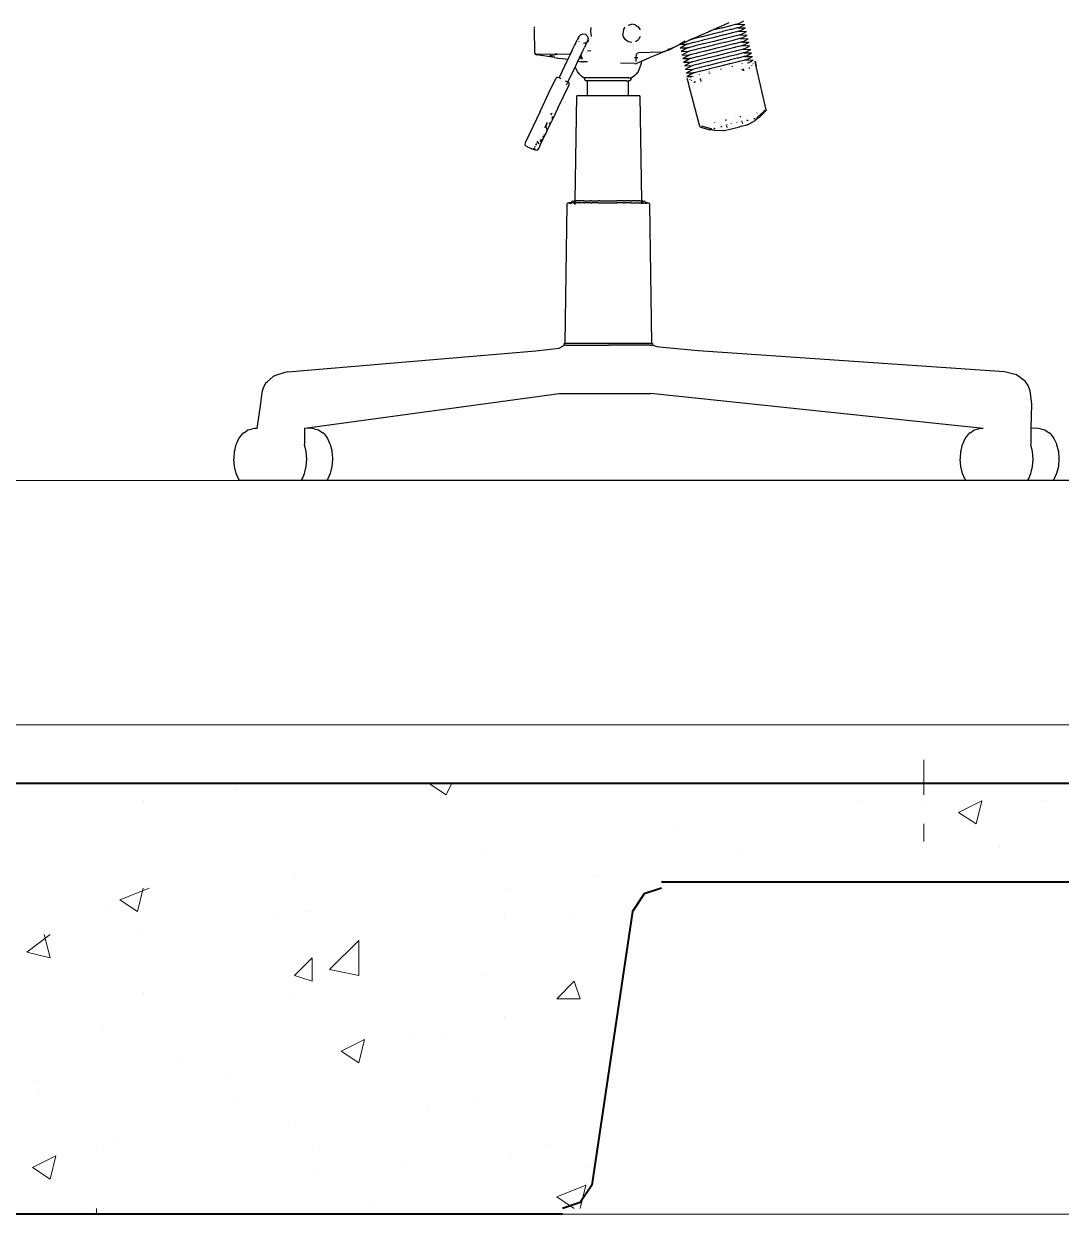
# Model space of a CAD drawing. Header units: millimetres. Extents: x 182 to 575, y -105 to 95.
# Drawn here: x 367.396 to 368.245, y -2.828 to -1.855 of the extents above; entities that cross this region are included whole.
import ezdxf

# ---------------------------------------------------------------- set-up
doc = ezdxf.new("R2010")
doc.units = ezdxf.units.MM
doc.header["$MEASUREMENT"] = 0
doc.layers.add('PDF_Geometry', color=7, linetype='Continuous')
doc.layers.add('SectionCutEdges', color=7, linetype='Continuous')

# ---------------------------------------------------------------- blocks, each defined once
blk = doc.blocks.new('A$C69b3238c')
for p, q in [((1.0351, 0.37009), (1.02896, 0.36991)), ((1.03336, 0.36743), (1.02896, 0.36991)), ((1.03579, 0.37301), (1.02965, 0.37284)), ((1.03405, 0.37035), (1.02965, 0.37284)), ((1.03474, 0.37328), (1.03034, 0.37576)), ((1.03405, 0.37035), (1.0351, 0.37009)), ((1.03474, 0.37328), (1.03579, 0.37301)), ((1.0351, 0.37009), (1.03575, 0.36993)), ((1.03575, 0.36993), (1.03673, 0.36968)), ((1.03579, 0.37301), (1.03644, 0.37285)), ((1.03644, 0.37285), (1.03742, 0.37261)), ((1.03742, 0.37261), (1.04128, 0.37164)), ((1.04128, 0.37164), (1.04204, 0.37146)), ((1.04204, 0.37146), (1.04853, 0.36984)), ((1.04659, 0.37241), (1.0423, 0.37432)), ((1.04777, 0.37189), (1.04659, 0.37241)), ((1.05026, 0.37079), (1.04777, 0.37189)), ((1.0571, 0.36777), (1.05026, 0.37079)), ((1.11684, 0.37084), (1.1152, 0.36846)), ((1.11927, 0.3724), (1.11684, 0.37084)), ((1.11927, 0.3724), (1.12211, 0.37291)), ((1.12492, 0.3723), (1.12211, 0.37291)), ((1.12885, 0.36823), (1.12754, 0.37056)), ((1.15566, 0.37028), (1.1559, 0.36718)), ((1.20119, 0.37045), (1.20164, 0.37044)), ((1.20164, 0.37006), (1.20164, 0.37044)), ((1.03304, 0.36131), (1.02689, 0.36113)), ((1.03129, 0.35865), (1.02689, 0.36113)), ((1.03373, 0.36424), (1.02758, 0.36406)), ((1.03198, 0.36157), (1.02758, 0.36406)), ((1.03442, 0.36716), (1.02827, 0.36698)), ((1.03267, 0.3645), (1.02827, 0.36698)), ((1.03198, 0.36157), (1.03304, 0.36131)), ((1.03267, 0.3645), (1.03373, 0.36424)), ((1.03304, 0.36131), (1.03368, 0.36115)), ((1.03336, 0.36743), (1.03442, 0.36716)), ((1.03368, 0.36115), (1.03466, 0.36091)), ((1.03373, 0.36424), (1.03437, 0.36408)), ((1.03437, 0.36408), (1.03535, 0.36383)), ((1.03442, 0.36716), (1.03506, 0.367)), ((1.03466, 0.36091), (1.03853, 0.35994)), ((1.03506, 0.367), (1.03604, 0.36676)), ((1.03535, 0.36383), (1.03922, 0.36287)), ((1.03604, 0.36676), (1.0399, 0.36579)), ((1.03673, 0.36968), (1.04059, 0.36872)), ((1.03922, 0.36287), (1.03997, 0.36268)), ((1.0399, 0.36579), (1.04066, 0.3656)), ((1.03997, 0.36268), (1.04647, 0.36106)), ((1.04059, 0.36872), (1.04135, 0.36853)), ((1.04066, 0.3656), (1.04715, 0.36398)), ((1.04135, 0.36853), (1.04784, 0.36691)), ((1.04647, 0.36106), (1.04689, 0.36095)), ((1.04689, 0.36095), (1.05502, 0.35892)), ((1.04715, 0.36398), (1.04758, 0.36388)), ((1.04758, 0.36388), (1.05571, 0.36185)), ((1.04784, 0.36691), (1.04827, 0.3668)), ((1.04827, 0.3668), (1.0564, 0.36478)), ((1.04853, 0.36984), (1.04896, 0.36973)), ((1.04896, 0.36973), (1.05708, 0.3677)), ((1.05571, 0.36185), (1.05574, 0.36184)), ((1.05574, 0.36184), (1.06391, 0.35981)), ((1.0564, 0.36478), (1.05643, 0.36477)), ((1.05643, 0.36477), (1.0646, 0.36273)), ((1.05708, 0.3677), (1.05712, 0.36769)), ((1.05749, 0.3676), (1.0571, 0.36777)), ((1.05712, 0.36769), (1.05749, 0.3676)), ((1.06643, 0.36366), (1.05749, 0.3676)), ((1.05858, 0.36733), (1.0594, 0.36712)), ((1.0646, 0.36273), (1.06495, 0.36264)), ((1.06495, 0.36264), (1.07151, 0.361)), ((1.06693, 0.36344), (1.06643, 0.36366)), ((1.07115, 0.36157), (1.06693, 0.36344)), ((1.07115, 0.36157), (1.07267, 0.3609)), ((1.07151, 0.361), (1.0722, 0.36083)), ((1.0722, 0.36083), (1.07358, 0.36049)), ((1.07267, 0.3609), (1.07272, 0.3609)), ((1.07272, 0.3609), (1.07358, 0.36049)), ((1.07358, 0.36049), (1.07383, 0.36043)), ((1.07358, 0.36049), (1.07948, 0.35785)), ((1.07426, 0.36032), (1.07553, 0.36)), ((1.1151, 0.3628), (1.11666, 0.36037)), ((1.11903, 0.35873), (1.11666, 0.36037)), ((1.12469, 0.35863), (1.12711, 0.36019)), ((1.12711, 0.36019), (1.12876, 0.36256)), ((1.12876, 0.36256), (1.12947, 0.36515)), ((1.12885, 0.36823), (1.12947, 0.36515)), ((1.1559, 0.36718), (1.15537, 0.36279)), ((1.15842, 0.36337), (1.15773, 0.36141)), ((1.15773, 0.36141), (1.15812, 0.35938)), ((1.15999, 0.36472), (1.15842, 0.36337)), ((1.16203, 0.3651), (1.15999, 0.36472)), ((1.16398, 0.36441), (1.16203, 0.3651)), ((1.16533, 0.36284), (1.16398, 0.36441)), ((1.1654, 0.3627), (1.16533, 0.36284)), ((1.16539, 0.36252), (1.1654, 0.3627)), ((1.16559, 0.36229), (1.1654, 0.3627)), ((1.16571, 0.3608), (1.16547, 0.36211)), ((1.16591, 0.36163), (1.16559, 0.36229)), ((1.16564, 0.36061), (1.16571, 0.3608)), ((1.16591, 0.36163), (1.16645, 0.3605)), ((1.16657, 0.36026), (1.16645, 0.3605)), ((1.16686, 0.35965), (1.16657, 0.36026)), ((1.20128, 0.34962), (1.20163, 0.36952)), ((1.03097, 0.35253), (1.02483, 0.35235)), ((1.02923, 0.34987), (1.02483, 0.35235)), ((1.03166, 0.35546), (1.02551, 0.35528)), ((1.02992, 0.3528), (1.02551, 0.35528)), ((1.03235, 0.35838), (1.0262, 0.35821)), ((1.0306, 0.35572), (1.0262, 0.35821)), ((1.02992, 0.3528), (1.03097, 0.35253)), ((1.0306, 0.35572), (1.03166, 0.35546)), ((1.03097, 0.35253), (1.03162, 0.35237)), ((1.03129, 0.35865), (1.03235, 0.35838)), ((1.03162, 0.35237), (1.0326, 0.35213)), ((1.03166, 0.35546), (1.03231, 0.3553)), ((1.03231, 0.3553), (1.03328, 0.35505)), ((1.03235, 0.35838), (1.03299, 0.35822)), ((1.0326, 0.35213), (1.03646, 0.35116)), ((1.03299, 0.35822), (1.03397, 0.35798)), ((1.03328, 0.35505), (1.03715, 0.35409)), ((1.03397, 0.35798), (1.03784, 0.35701)), ((1.03646, 0.35116), (1.03722, 0.35097)), ((1.03715, 0.35409), (1.03791, 0.3539)), ((1.03722, 0.35097), (1.04371, 0.34935)), ((1.03784, 0.35701), (1.0386, 0.35683)), ((1.03791, 0.3539), (1.0444, 0.35228)), ((1.03853, 0.35994), (1.03929, 0.35975)), ((1.0386, 0.35683), (1.04509, 0.35521)), ((1.03929, 0.35975), (1.04578, 0.35813)), ((1.0444, 0.35228), (1.04483, 0.35217)), ((1.04483, 0.35217), (1.05295, 0.35015)), ((1.04509, 0.35521), (1.04552, 0.3551)), ((1.04552, 0.3551), (1.05364, 0.35307)), ((1.04578, 0.35813), (1.0462, 0.35803)), ((1.0462, 0.35803), (1.05433, 0.356)), ((1.05364, 0.35307), (1.05368, 0.35306)), ((1.05368, 0.35306), (1.06184, 0.35103)), ((1.05433, 0.356), (1.05437, 0.35599)), ((1.05437, 0.35599), (1.06253, 0.35395)), ((1.05502, 0.35892), (1.05506, 0.35892)), ((1.05506, 0.35892), (1.06322, 0.35688)), ((1.06184, 0.35103), (1.06219, 0.35094)), ((1.06219, 0.35094), (1.06876, 0.3493)), ((1.06253, 0.35395), (1.06288, 0.35386)), ((1.06288, 0.35386), (1.06945, 0.35223)), ((1.06322, 0.35688), (1.06357, 0.35679)), ((1.06357, 0.35679), (1.07014, 0.35515)), ((1.06391, 0.35981), (1.06426, 0.35972)), ((1.06426, 0.35972), (1.07083, 0.35808)), ((1.06945, 0.35223), (1.07013, 0.35206)), ((1.07013, 0.35206), (1.07407, 0.35107)), ((1.07014, 0.35515), (1.07082, 0.35498)), ((1.07082, 0.35498), (1.07476, 0.354)), ((1.07083, 0.35808), (1.07151, 0.35791)), ((1.07151, 0.35791), (1.07545, 0.35693)), ((1.07407, 0.35107), (1.07498, 0.35085)), ((1.07476, 0.354), (1.07566, 0.35377)), ((1.07498, 0.35085), (1.0757, 0.35067)), ((1.07535, 0.35086), (1.0757, 0.35067)), ((1.07545, 0.35693), (1.07635, 0.3567)), ((1.07566, 0.35377), (1.07638, 0.35359)), ((1.07668, 0.35042), (1.0757, 0.35067)), ((1.0757, 0.35067), (1.08104, 0.34762)), ((1.07604, 0.35379), (1.07638, 0.35359)), ((1.07635, 0.3567), (1.07707, 0.35652)), ((1.07737, 0.35335), (1.07638, 0.35359)), ((1.07638, 0.35359), (1.08173, 0.35055)), ((1.07668, 0.35042), (1.08173, 0.35055)), ((1.07673, 0.35672), (1.07707, 0.35652)), ((1.07805, 0.35628), (1.07707, 0.35652)), ((1.07707, 0.35652), (1.08242, 0.35347)), ((1.07737, 0.35335), (1.08242, 0.35347)), ((1.07805, 0.35628), (1.08268, 0.35642)), ((1.07845, 0.35905), (1.0831, 0.3564)), ((1.07948, 0.35785), (1.08226, 0.35661)), ((1.08226, 0.35661), (1.08268, 0.35642)), ((1.08268, 0.35642), (1.08274, 0.35639)), ((1.08274, 0.35639), (1.0831, 0.3564)), ((1.08274, 0.35639), (1.08515, 0.35529)), ((1.08515, 0.35529), (1.0831, 0.3564)), ((1.08518, 0.35527), (1.08515, 0.35529)), ((1.09305, 0.35165), (1.08518, 0.35527)), ((1.09147, 0.35206), (1.08518, 0.35527)), ((1.09207, 0.35176), (1.09147, 0.35206)), ((1.09159, 0.35246), (1.0919, 0.35246)), ((1.09204, 0.35245), (1.09246, 0.35199)), ((1.09207, 0.35176), (1.09659, 0.35003)), ((1.09305, 0.35165), (1.09246, 0.35199)), ((1.09532, 0.35061), (1.09305, 0.35165)), ((1.09532, 0.35061), (1.09659, 0.35003)), ((1.09532, 0.35061), (1.09728, 0.35002)), ((1.12209, 0.358), (1.12469, 0.35863)), ((1.15814, 0.35131), (1.15563, 0.35135)), ((1.15716, 0.3595), (1.15863, 0.35831)), ((1.15818, 0.35923), (1.15812, 0.35938)), ((1.15825, 0.3513), (1.15814, 0.35131)), ((1.15818, 0.35923), (1.15919, 0.35812)), ((1.15818, 0.35923), (1.15863, 0.35831)), ((1.15863, 0.35831), (1.15876, 0.3582)), ((1.15863, 0.35831), (1.15875, 0.35805)), ((1.15912, 0.35728), (1.15875, 0.35805)), ((1.15922, 0.35706), (1.15912, 0.35728)), ((1.15919, 0.35812), (1.15946, 0.3578)), ((1.15922, 0.35706), (1.16006, 0.35532)), ((1.15946, 0.3578), (1.16005, 0.3576)), ((1.16005, 0.3576), (1.16142, 0.35711)), ((1.16006, 0.35532), (1.16069, 0.354)), ((1.16095, 0.35347), (1.16069, 0.354)), ((1.1611, 0.35783), (1.1608, 0.35783)), ((1.16201, 0.35124), (1.16095, 0.35347)), ((1.16247, 0.35029), (1.16201, 0.35124)), ((1.16502, 0.35885), (1.16511, 0.35908)), ((1.16742, 0.35841), (1.16686, 0.35965)), ((1.16742, 0.35841), (1.16747, 0.35838)), ((1.16816, 0.35693), (1.16747, 0.35838)), ((1.16876, 0.35568), (1.16816, 0.35693)), ((1.17012, 0.35284), (1.16876, 0.35568)), ((1.17142, 0.35014), (1.17012, 0.35284)), ((1.02124, 0.34276), (1.02024, 0.33829)), ((1.02029, 0.33829), (1.02124, 0.34276)), ((1.02891, 0.34375), (1.02276, 0.34358)), ((1.02654, 0.34144), (1.02276, 0.34358)), ((1.02298, 0.34082), (1.02289, 0.34045)), ((1.02959, 0.34668), (1.02345, 0.3465)), ((1.02785, 0.34402), (1.02345, 0.3465)), ((1.03028, 0.34961), (1.02414, 0.34943)), ((1.02854, 0.34694), (1.02414, 0.34943)), ((1.02438, 0.34198), (1.02452, 0.34253)), ((1.02729, 0.34106), (1.02734, 0.34105)), ((1.02745, 0.34102), (1.02754, 0.341)), ((1.02785, 0.34402), (1.02891, 0.34375)), ((1.02854, 0.34694), (1.02959, 0.34668)), ((1.02891, 0.34375), (1.02955, 0.34359)), ((1.02923, 0.34987), (1.03028, 0.34961)), ((1.02955, 0.34359), (1.03053, 0.34335)), ((1.02959, 0.34668), (1.03024, 0.34652)), ((1.03024, 0.34652), (1.03122, 0.34628)), ((1.03028, 0.34961), (1.03093, 0.34945)), ((1.03053, 0.34335), (1.03439, 0.34238)), ((1.03093, 0.34945), (1.03191, 0.3492)), ((1.03122, 0.34628), (1.03508, 0.34531)), ((1.03162, 0.34017), (1.03176, 0.34072)), ((1.03191, 0.3492), (1.03577, 0.34824)), ((1.03439, 0.34238), (1.03515, 0.3422)), ((1.03508, 0.34531), (1.03584, 0.34512)), ((1.03515, 0.3422), (1.04164, 0.34058)), ((1.03577, 0.34824), (1.03653, 0.34805)), ((1.03584, 0.34512), (1.04233, 0.3435)), ((1.03653, 0.34805), (1.04302, 0.34643)), ((1.04233, 0.3435), (1.04276, 0.3434)), ((1.04276, 0.3434), (1.05089, 0.34137)), ((1.04302, 0.34643), (1.04345, 0.34632)), ((1.04345, 0.34632), (1.05157, 0.34429)), ((1.04371, 0.34935), (1.04414, 0.34925)), ((1.04414, 0.34925), (1.05226, 0.34722)), ((1.05089, 0.34137), (1.05092, 0.34136)), ((1.05092, 0.34136), (1.05909, 0.33932)), ((1.05157, 0.34429), (1.05161, 0.34429)), ((1.05161, 0.34429), (1.05977, 0.34225)), ((1.05226, 0.34722), (1.0523, 0.34721)), ((1.0523, 0.34721), (1.06046, 0.34517)), ((1.05295, 0.35015), (1.05299, 0.35014)), ((1.05299, 0.35014), (1.06115, 0.3481)), ((1.05977, 0.34225), (1.06013, 0.34216)), ((1.06013, 0.34216), (1.06669, 0.34052)), ((1.06046, 0.34517), (1.06082, 0.34509)), ((1.06082, 0.34509), (1.06738, 0.34345)), ((1.06115, 0.3481), (1.0615, 0.34801)), ((1.0615, 0.34801), (1.06807, 0.34637)), ((1.06738, 0.34345), (1.06807, 0.34328)), ((1.06807, 0.34637), (1.06875, 0.3462)), ((1.06807, 0.34328), (1.07201, 0.3423)), ((1.06875, 0.3462), (1.07269, 0.34522)), ((1.06876, 0.3493), (1.06944, 0.34913)), ((1.06944, 0.34913), (1.07338, 0.34815)), ((1.07201, 0.3423), (1.07291, 0.34207)), ((1.07269, 0.34522), (1.0736, 0.345)), ((1.07291, 0.34207), (1.07363, 0.34189)), ((1.07328, 0.34209), (1.07363, 0.34189)), ((1.07338, 0.34815), (1.07429, 0.34792)), ((1.0736, 0.345), (1.07432, 0.34482)), ((1.07461, 0.34165), (1.07363, 0.34189)), ((1.07363, 0.34189), (1.07897, 0.33884)), ((1.07397, 0.34501), (1.07432, 0.34482)), ((1.07429, 0.34792), (1.07501, 0.34774)), ((1.0753, 0.34457), (1.07432, 0.34482)), ((1.07432, 0.34482), (1.07966, 0.34177)), ((1.07461, 0.34165), (1.07966, 0.34177)), ((1.07466, 0.34794), (1.07501, 0.34774)), ((1.07599, 0.3475), (1.07501, 0.34774)), ((1.07501, 0.34774), (1.08035, 0.3447)), ((1.0753, 0.34457), (1.08035, 0.3447)), ((1.07599, 0.3475), (1.08104, 0.34762)), ((1.09759, 0.34993), (1.09659, 0.35003)), ((1.10487, 0.34683), (1.09659, 0.35003)), ((1.10483, 0.34675), (1.09659, 0.35003)), ((1.09659, 0.35003), (1.09728, 0.35002)), ((1.09728, 0.35002), (1.11681, 0.34968)), ((1.09728, 0.35002), (1.09759, 0.34993)), ((1.11397, 0.3427), (1.10483, 0.34675)), ((1.11397, 0.3427), (1.10487, 0.34683)), ((1.11386, 0.34313), (1.11397, 0.3427)), ((1.11846, 0.34071), (1.11397, 0.3427)), ((1.11397, 0.3427), (1.11447, 0.34071)), ((1.11447, 0.34071), (1.11568, 0.33712)), ((1.11787, 0.34931), (1.11681, 0.34968)), ((1.11697, 0.34539), (1.1178, 0.34539)), ((1.11787, 0.34931), (1.11826, 0.34826)), ((1.11815, 0.34539), (1.11837, 0.34539)), ((1.11837, 0.34539), (1.11826, 0.34826)), ((1.11838, 0.34259), (1.11837, 0.34539)), ((1.11837, 0.34539), (1.11977, 0.34539)), ((1.11854, 0.34067), (1.11846, 0.34071)), ((1.11994, 0.34072), (1.11854, 0.34067)), ((1.11994, 0.34072), (1.13124, 0.34113)), ((1.1582, 0.3421), (1.16122, 0.34221)), ((1.16204, 0.34224), (1.16122, 0.34221)), ((1.16204, 0.34224), (1.16344, 0.34229)), ((1.16349, 0.34539), (1.1621, 0.34539)), ((1.1636, 0.34792), (1.16247, 0.35029)), ((1.1661, 0.34271), (1.16344, 0.34229)), ((1.16349, 0.34539), (1.16348, 0.34427)), ((1.16353, 0.34747), (1.16349, 0.34539)), ((1.16482, 0.34539), (1.16349, 0.34539)), ((1.16353, 0.34747), (1.1636, 0.34792)), ((1.16365, 0.34782), (1.16353, 0.34747)), ((1.16365, 0.34782), (1.1636, 0.34792)), ((1.16482, 0.34539), (1.16365, 0.34782)), ((1.16546, 0.34405), (1.16482, 0.34539)), ((1.16548, 0.344), (1.16546, 0.34405)), ((1.16576, 0.34342), (1.16548, 0.344)), ((1.16605, 0.34282), (1.16576, 0.34342)), ((1.1661, 0.34271), (1.16605, 0.34282)), ((1.16816, 0.33842), (1.1661, 0.34271)), ((1.17208, 0.34876), (1.17142, 0.35014)), ((1.17209, 0.34872), (1.17208, 0.34876)), ((1.18312, 0.34858), (1.17209, 0.34872)), ((1.17211, 0.34868), (1.17209, 0.34872)), ((1.17214, 0.34863), (1.17211, 0.34868)), ((1.17226, 0.34837), (1.17214, 0.34863)), ((1.17357, 0.34565), (1.17226, 0.34837)), ((1.17388, 0.34499), (1.17357, 0.34565)), ((1.17412, 0.3445), (1.17388, 0.34499)), ((1.17425, 0.34422), (1.17412, 0.3445)), ((1.17436, 0.34399), (1.17425, 0.34422)), ((1.17436, 0.34399), (1.1812, 0.34506)), ((1.18146, 0.32917), (1.17436, 0.34399)), ((1.18493, 0.34566), (1.1812, 0.34506)), ((1.18312, 0.34858), (1.18498, 0.34859)), ((1.18498, 0.3485), (1.18312, 0.34858)), ((1.18493, 0.34566), (1.19988, 0.348)), ((1.18498, 0.3485), (1.19903, 0.34826)), ((1.18885, 0.34769), (1.18531, 0.34712)), ((1.18895, 0.34736), (1.18531, 0.34712)), ((1.18895, 0.34736), (1.18885, 0.34769)), ((1.19903, 0.34826), (1.19713, 0.34802)), ((1.19986, 0.34824), (1.19713, 0.34802)), ((1.19965, 0.34833), (1.19903, 0.34826)), ((1.19903, 0.34826), (1.19986, 0.34824)), ((1.19986, 0.34824), (1.19903, 0.34826)), ((1.20039, 0.34842), (1.19986, 0.34836)), ((1.20004, 0.34829), (1.19986, 0.34824)), ((1.20048, 0.34818), (1.19988, 0.348)), ((1.20004, 0.34829), (1.20039, 0.34842)), ((1.20069, 0.34846), (1.20039, 0.34842)), ((1.20092, 0.34851), (1.20048, 0.34818)), ((1.20069, 0.34846), (1.20074, 0.34852)), ((1.20081, 0.34859), (1.20074, 0.34852)), ((1.20074, 0.34852), (1.20092, 0.34857)), ((1.20114, 0.34892), (1.20081, 0.34859)), ((1.20092, 0.34857), (1.20094, 0.34861)), ((1.20092, 0.34857), (1.20092, 0.34851)), ((1.20094, 0.34861), (1.20096, 0.34865)), ((1.20099, 0.34864), (1.20094, 0.34861)), ((1.20096, 0.34865), (1.201, 0.34866)), ((1.201, 0.34866), (1.20099, 0.34864)), ((1.201, 0.34866), (1.20114, 0.34892)), ((1.2011, 0.3487), (1.201, 0.34866)), ((1.2011, 0.3487), (1.20114, 0.34892)), ((1.20115, 0.34896), (1.20114, 0.34892)), ((1.20119, 0.34899), (1.20115, 0.34896)), ((1.20128, 0.34962), (1.20119, 0.34899)), ((1.01215, 0.30292), (1.02001, 0.33736)), ((1.0122, 0.30292), (1.02001, 0.33736)), ((1.02001, 0.33736), (1.02024, 0.33829)), ((1.02024, 0.33829), (1.02029, 0.33829)), ((1.02042, 0.33828), (1.02029, 0.33829)), ((1.02363, 0.33895), (1.02378, 0.33958)), ((1.02541, 0.337), (1.02545, 0.337)), ((1.02545, 0.337), (1.02638, 0.33702)), ((1.02641, 0.33703), (1.02638, 0.33702)), ((1.03032, 0.33493), (1.0307, 0.33644)), ((1.03133, 0.33552), (1.03229, 0.33555)), ((1.03965, 0.33817), (1.03978, 0.33872)), ((1.04164, 0.34058), (1.04207, 0.34047)), ((1.04207, 0.34047), (1.0502, 0.33844)), ((1.04924, 0.33636), (1.04911, 0.33581)), ((1.0502, 0.33844), (1.05023, 0.33843)), ((1.05023, 0.33843), (1.0584, 0.3364)), ((1.0583, 0.33236), (1.05836, 0.33259)), ((1.0584, 0.3364), (1.05875, 0.33631)), ((1.05857, 0.33345), (1.05861, 0.3336)), ((1.05861, 0.3336), (1.05869, 0.33395)), ((1.05875, 0.33631), (1.06532, 0.33467)), ((1.05909, 0.33932), (1.05944, 0.33923)), ((1.05944, 0.33923), (1.066, 0.3376)), ((1.05958, 0.333), (1.05952, 0.33302)), ((1.06532, 0.33467), (1.066, 0.3345)), ((1.066, 0.3376), (1.06669, 0.33743)), ((1.066, 0.3345), (1.06994, 0.33352)), ((1.06659, 0.33145), (1.06667, 0.33175)), ((1.06667, 0.33175), (1.0667, 0.3319)), ((1.06669, 0.34052), (1.06738, 0.34035)), ((1.06669, 0.33743), (1.07063, 0.33644)), ((1.06738, 0.34035), (1.07132, 0.33937)), ((1.06994, 0.33352), (1.07084, 0.33329)), ((1.07063, 0.33644), (1.07153, 0.33622)), ((1.07084, 0.33329), (1.07156, 0.33311)), ((1.07122, 0.33331), (1.07156, 0.33311)), ((1.07132, 0.33937), (1.07222, 0.33914)), ((1.07153, 0.33622), (1.07225, 0.33604)), ((1.07254, 0.33287), (1.07156, 0.33311)), ((1.07156, 0.33311), (1.07691, 0.33007)), ((1.07191, 0.33623), (1.07225, 0.33604)), ((1.07222, 0.33914), (1.07294, 0.33896)), ((1.07323, 0.33579), (1.07225, 0.33604)), ((1.07225, 0.33604), (1.07759, 0.33299)), ((1.07254, 0.33287), (1.07759, 0.33299)), ((1.0726, 0.33916), (1.07294, 0.33896)), ((1.07392, 0.33872), (1.07294, 0.33896)), ((1.07294, 0.33896), (1.07828, 0.33592)), ((1.07323, 0.33579), (1.07828, 0.33592)), ((1.07392, 0.33872), (1.07897, 0.33884)), ((1.11568, 0.33712), (1.11695, 0.33443)), ((1.11695, 0.33443), (1.11825, 0.33246)), ((1.11825, 0.33246), (1.11957, 0.33104)), ((1.11957, 0.33104), (1.12092, 0.32998)), ((1.16248, 0.32998), (1.16383, 0.33104)), ((1.16383, 0.33104), (1.16515, 0.33246)), ((1.16515, 0.33246), (1.16645, 0.33443)), ((1.16645, 0.33443), (1.16772, 0.33712)), ((1.16772, 0.33712), (1.16816, 0.33842)), ((1.17427, 0.32567), (1.16816, 0.33842)), ((1.06529, 0.32621), (1.06585, 0.32849)), ((1.06633, 0.28941), (1.07553, 0.32351)), ((1.06633, 0.28941), (1.07553, 0.32351)), ((1.07059, 0.32573), (1.06975, 0.3262)), ((1.0707, 0.32509), (1.07091, 0.32591)), ((1.07195, 0.33011), (1.07204, 0.33045)), ((1.07204, 0.33045), (1.07205, 0.33051)), ((1.07257, 0.32996), (1.07392, 0.32999)), ((1.07307, 0.32658), (1.07323, 0.32722)), ((1.07383, 0.32964), (1.07392, 0.32999)), ((1.07392, 0.32999), (1.07397, 0.33019)), ((1.07392, 0.32999), (1.07691, 0.33007)), ((1.07445, 0.32758), (1.07454, 0.32796)), ((1.07553, 0.32351), (1.07576, 0.32444)), ((1.07697, 0.32886), (1.07576, 0.32444)), ((1.12092, 0.32998), (1.12228, 0.3291)), ((1.1229, 0.3291), (1.12228, 0.3291)), ((1.1229, 0.3291), (1.1229, 0.32783)), ((1.12433, 0.3291), (1.1229, 0.3291)), ((1.1229, 0.32783), (1.12294, 0.32756)), ((1.12294, 0.32756), (1.12306, 0.32732)), ((1.12306, 0.32732), (1.12324, 0.32711)), ((1.12324, 0.32711), (1.12348, 0.32693)), ((1.12348, 0.32693), (1.12377, 0.32679)), ((1.12377, 0.32679), (1.1241, 0.32671)), ((1.1241, 0.32671), (1.12446, 0.32668)), ((1.12433, 0.3291), (1.1284, 0.3291)), ((1.12509, 0.32668), (1.12446, 0.32668)), ((1.12509, 0.32668), (1.12509, 0.31452)), ((1.12635, 0.32668), (1.12509, 0.32668)), ((1.12635, 0.32668), (1.12996, 0.32668)), ((1.1284, 0.3291), (1.1345, 0.3291)), ((1.12996, 0.32668), (1.13534, 0.32668)), ((1.1345, 0.3291), (1.1417, 0.3291)), ((1.13534, 0.32668), (1.1417, 0.32668)), ((1.1417, 0.3291), (1.1489, 0.3291)), ((1.1417, 0.32668), (1.14806, 0.32668)), ((1.14806, 0.32668), (1.15345, 0.32668)), ((1.1489, 0.3291), (1.155, 0.3291)), ((1.15345, 0.32668), (1.15705, 0.32668)), ((1.155, 0.3291), (1.15907, 0.3291)), ((1.15705, 0.32668), (1.15831, 0.32668)), ((1.15831, 0.31452), (1.15831, 0.32668)), ((1.15831, 0.32668), (1.15894, 0.32668)), ((1.15894, 0.32668), (1.1593, 0.32671)), ((1.15907, 0.3291), (1.1605, 0.3291)), ((1.1593, 0.32671), (1.15963, 0.32679)), ((1.15963, 0.32679), (1.15992, 0.32693)), ((1.15992, 0.32693), (1.16016, 0.32711)), ((1.16016, 0.32711), (1.16035, 0.32732)), ((1.16035, 0.32732), (1.16046, 0.32756)), ((1.16046, 0.32756), (1.1605, 0.32783)), ((1.1605, 0.32783), (1.1605, 0.3291)), ((1.16113, 0.3291), (1.1605, 0.3291)), ((1.16113, 0.3291), (1.16248, 0.32998)), ((1.17319, 0.3248), (1.17427, 0.32567)), ((1.1733, 0.32341), (1.17319, 0.3248)), ((1.18248, 0.30424), (1.1733, 0.32341)), ((1.17427, 0.32567), (1.17439, 0.32577)), ((1.17538, 0.32334), (1.17427, 0.32567)), ((1.17439, 0.32577), (1.17473, 0.32594)), ((1.17473, 0.32594), (1.17611, 0.32646)), ((1.17972, 0.32819), (1.18098, 0.32894)), ((1.18098, 0.32894), (1.18146, 0.32917)), ((1.18146, 0.32917), (1.1816, 0.32923)), ((1.18152, 0.32906), (1.18146, 0.32917)), ((1.1816, 0.32923), (1.1829, 0.32944)), ((1.1829, 0.32944), (1.18315, 0.32948)), ((1.18315, 0.32948), (1.18412, 0.32861)), ((1.18954, 0.31728), (1.18412, 0.32861)), ((1.11543, 0.31452), (1.11404, 0.22844)), ((1.11543, 0.31452), (1.11631, 0.31452)), ((1.11631, 0.31452), (1.11888, 0.31452)), ((1.11888, 0.31452), (1.12298, 0.31452)), ((1.12298, 0.31452), (1.12509, 0.31452)), ((1.12509, 0.31452), (1.12635, 0.31452)), ((1.12635, 0.31452), (1.12832, 0.31452)), ((1.12832, 0.31452), (1.12996, 0.31452)), ((1.12996, 0.31452), (1.13454, 0.31452)), ((1.13454, 0.31452), (1.13534, 0.31452)), ((1.13534, 0.31452), (1.14122, 0.31452)), ((1.14122, 0.31452), (1.1417, 0.31452)), ((1.1417, 0.31452), (1.14789, 0.31452)), ((1.14789, 0.31452), (1.14806, 0.31452)), ((1.14806, 0.31452), (1.15345, 0.31452)), ((1.15345, 0.31452), (1.15411, 0.31452)), ((1.15411, 0.31452), (1.15705, 0.31452)), ((1.15705, 0.31452), (1.15831, 0.31452)), ((1.15831, 0.31452), (1.15945, 0.31452)), ((1.15945, 0.31452), (1.16355, 0.31452)), ((1.16355, 0.31452), (1.16613, 0.31452)), ((1.16613, 0.31452), (1.167, 0.31452)), ((1.16839, 0.22844), (1.167, 0.31452)), ((1.19708, 0.30155), (1.18954, 0.31728)), ((1.01219, 0.30248), (1.01215, 0.30292)), ((1.01219, 0.30248), (1.01238, 0.3021)), ((1.0122, 0.30292), (1.01238, 0.3021)), ((1.01271, 0.3018), (1.01238, 0.3021)), ((1.01735, 0.29726), (1.01271, 0.3018)), ((1.0136, 0.30257), (1.01373, 0.30202)), ((1.01373, 0.30202), (1.01383, 0.30197)), ((1.01379, 0.30197), (1.01373, 0.30202)), ((1.18248, 0.30424), (1.18685, 0.29512)), ((1.01416, 0.30166), (1.0141, 0.30168)), ((1.01416, 0.30166), (1.01924, 0.29683)), ((1.01735, 0.29726), (1.01739, 0.29726)), ((1.01809, 0.29669), (1.01739, 0.29726)), ((1.01809, 0.29669), (1.01813, 0.29668)), ((1.01836, 0.29648), (1.01813, 0.29668)), ((1.0184, 0.29647), (1.01836, 0.29648)), ((1.0184, 0.29647), (1.02112, 0.29433)), ((1.01969, 0.29641), (1.0184, 0.29647)), ((1.01947, 0.29662), (1.01924, 0.29683)), ((1.01969, 0.29641), (1.01947, 0.29662)), ((1.01962, 0.30056), (1.01974, 0.30026)), ((1.01974, 0.29641), (1.01969, 0.29641)), ((1.02737, 0.2908), (1.02112, 0.29433)), ((1.02128, 0.29576), (1.02125, 0.29575)), ((1.02176, 0.29578), (1.02128, 0.29576)), ((1.0218, 0.29577), (1.02176, 0.29578)), ((1.02221, 0.29578), (1.0218, 0.29577)), ((1.02221, 0.29578), (1.02224, 0.29578)), ((1.02706, 0.29431), (1.02703, 0.29431)), ((1.02706, 0.29431), (1.02799, 0.29434)), ((1.02799, 0.29434), (1.02802, 0.29434)), ((1.03178, 0.29291), (1.03149, 0.29175)), ((1.03201, 0.29385), (1.03196, 0.29362)), ((1.03229, 0.29354), (1.03236, 0.29379)), ((1.03314, 0.29692), (1.0332, 0.29717)), ((1.03321, 0.29724), (1.0332, 0.29717)), ((1.03332, 0.29765), (1.03321, 0.29724)), ((1.03338, 0.2979), (1.03332, 0.29765)), ((1.03604, 0.29287), (1.03598, 0.29262)), ((1.03707, 0.29701), (1.03707, 0.29698)), ((1.04499, 0.29397), (1.04505, 0.29421)), ((1.04507, 0.29428), (1.04505, 0.29421)), ((1.04517, 0.29469), (1.04507, 0.29428)), ((1.04523, 0.29494), (1.04517, 0.29469)), ((1.05418, 0.29245), (1.05422, 0.2927)), ((1.18685, 0.29512), (1.18688, 0.29608)), ((1.18685, 0.29512), (1.18798, 0.29277)), ((1.18688, 0.29608), (1.18691, 0.29742)), ((1.18789, 0.29885), (1.18709, 0.30043)), ((1.18786, 0.29881), (1.18709, 0.30043)), ((1.18801, 0.29903), (1.18794, 0.29981)), ((1.19152, 0.28538), (1.18798, 0.29277)), ((1.18863, 0.29243), (1.18811, 0.29317)), ((1.18863, 0.29243), (1.18998, 0.29173)), ((1.19179, 0.29112), (1.19105, 0.29259)), ((1.19708, 0.30155), (1.2093, 0.27606)), ((1.02737, 0.2908), (1.02795, 0.29066)), ((1.03261, 0.28949), (1.02795, 0.29066)), ((1.03261, 0.28949), (1.034, 0.28915)), ((1.04058, 0.2875), (1.034, 0.28915)), ((1.04046, 0.29151), (1.04052, 0.29174)), ((1.04197, 0.28716), (1.04058, 0.2875)), ((1.04663, 0.28599), (1.04197, 0.28716)), ((1.04398, 0.28845), (1.04431, 0.28978)), ((1.04421, 0.29083), (1.04414, 0.29057)), ((1.04448, 0.29049), (1.04454, 0.29072)), ((1.04721, 0.28585), (1.04663, 0.28599)), ((1.04721, 0.28585), (1.05439, 0.28603)), ((1.0483, 0.28928), (1.04832, 0.28926)), ((1.04832, 0.28926), (1.04913, 0.28881)), ((1.04913, 0.28881), (1.04916, 0.28879)), ((1.0541, 0.28782), (1.05407, 0.28784)), ((1.0541, 0.28782), (1.05449, 0.2876)), ((1.05439, 0.28603), (1.05779, 0.28665)), ((1.05452, 0.2876), (1.05449, 0.2876)), ((1.05491, 0.28737), (1.05452, 0.2876)), ((1.05491, 0.28737), (1.05494, 0.28735)), ((1.05673, 0.28714), (1.05779, 0.28665)), ((1.05709, 0.28732), (1.05695, 0.28732)), ((1.05709, 0.28732), (1.05717, 0.28733)), ((1.05717, 0.28733), (1.06396, 0.28923)), ((1.05779, 0.28665), (1.05783, 0.28663)), ((1.05783, 0.28663), (1.05813, 0.28671)), ((1.05817, 0.28669), (1.05813, 0.28671)), ((1.05905, 0.28686), (1.05817, 0.28669)), ((1.05905, 0.28686), (1.05909, 0.28685)), ((1.06574, 0.28879), (1.05909, 0.28685)), ((1.06396, 0.28923), (1.06402, 0.28922)), ((1.0644, 0.28935), (1.06451, 0.28935)), ((1.06444, 0.28933), (1.06451, 0.28935)), ((1.06488, 0.28977), (1.06451, 0.28935)), ((1.06451, 0.28935), (1.06491, 0.28976)), ((1.06574, 0.28879), (1.06633, 0.28941)), ((1.19159, 0.28704), (1.19152, 0.28538)), ((1.19152, 0.28538), (1.19317, 0.28194)), ((1.1916, 0.28732), (1.19159, 0.28704)), ((1.1916, 0.28732), (1.19243, 0.28927)), ((1.19169, 0.29083), (1.19204, 0.29009)), ((1.19204, 0.29009), (1.19179, 0.29112)), ((1.19215, 0.28986), (1.19204, 0.29009)), ((1.19226, 0.29045), (1.19243, 0.28927)), ((1.19226, 0.29045), (1.19336, 0.28816)), ((1.19377, 0.28249), (1.19375, 0.28189)), ((1.19378, 0.28267), (1.19377, 0.28249)), ((1.19374, 0.28155), (1.19317, 0.28194)), ((1.19372, 0.2808), (1.19317, 0.28194)), ((1.19375, 0.28151), (1.19372, 0.2808)), ((1.1944, 0.27937), (1.19372, 0.2808)), ((1.19375, 0.28151), (1.19374, 0.28155)), ((1.1945, 0.28096), (1.19403, 0.28131)), ((1.1944, 0.27937), (1.19497, 0.27897)), ((1.19718, 0.27357), (1.1944, 0.27937)), ((1.19516, 0.28075), (1.1945, 0.28096)), ((1.19497, 0.27897), (1.19502, 0.2789)), ((1.19502, 0.2789), (1.19523, 0.27879)), ((1.19591, 0.27823), (1.19523, 0.27879)), ((1.19661, 0.27768), (1.19591, 0.27823)), ((1.19652, 0.27672), (1.19653, 0.27695)), ((1.19653, 0.27695), (1.19661, 0.27768)), ((1.19674, 0.27874), (1.19661, 0.27768)), ((1.1968, 0.27753), (1.19661, 0.27768)), ((1.19718, 0.27357), (1.19811, 0.27164)), ((1.19912, 0.27639), (1.19796, 0.27519)), ((1.19937, 0.27617), (1.19873, 0.27738)), ((1.19886, 0.27737), (1.19897, 0.27736)), ((1.19897, 0.27736), (1.19907, 0.27717)), ((1.19943, 0.27691), (1.19907, 0.27717)), ((1.20048, 0.27405), (1.19976, 0.27543)), ((1.20141, 0.27227), (1.20091, 0.27324)), ((1.2084, 0.2733), (1.20386, 0.27112)), ((1.2084, 0.2733), (1.20956, 0.27436)), ((1.2093, 0.27606), (1.20956, 0.27436)), ((1.19811, 0.27164), (1.19854, 0.27074)), ((1.19811, 0.27164), (1.19917, 0.27058)), ((1.19854, 0.27074), (1.19958, 0.26972)), ((1.19958, 0.26972), (1.20113, 0.26996)), ((1.20376, 0.27135), (1.20073, 0.27079)), ((1.20113, 0.26996), (1.20386, 0.27112)), ((1.20202, 0.27162), (1.20218, 0.27146)), ((1.10753, 0.22548), (1.10584, 0.11204)), ((1.10764, 0.22614), (1.10753, 0.22548)), ((1.10792, 0.22661), (1.10764, 0.22614)), ((1.10837, 0.22689), (1.10792, 0.22661)), ((1.109, 0.22698), (1.10837, 0.22689)), ((1.10975, 0.22698), (1.109, 0.22698)), ((1.10975, 0.22614), (1.10975, 0.22698)), ((1.10975, 0.22698), (1.11098, 0.22698)), ((1.11098, 0.22698), (1.11097, 0.22614)), ((1.11099, 0.22729), (1.11098, 0.22698)), ((1.11315, 0.22698), (1.11098, 0.22698)), ((1.11107, 0.22781), (1.11099, 0.22729)), ((1.1113, 0.22818), (1.11107, 0.22781)), ((1.11168, 0.22839), (1.1113, 0.22818)), ((1.11221, 0.22844), (1.11168, 0.22839)), ((1.11315, 0.22839), (1.11221, 0.22844)), ((1.11315, 0.22839), (1.11321, 0.22844)), ((1.11315, 0.22698), (1.11315, 0.22839)), ((1.11315, 0.22614), (1.11315, 0.22698)), ((1.11402, 0.22698), (1.11315, 0.22698)), ((1.11321, 0.22844), (1.11404, 0.22844)), ((1.11402, 0.22698), (1.11401, 0.22614)), ((1.11404, 0.22844), (1.11402, 0.22698)), ((1.11419, 0.22698), (1.11402, 0.22698)), ((1.11422, 0.22844), (1.11404, 0.22844)), ((1.11495, 0.22698), (1.11419, 0.22698)), ((1.11497, 0.22843), (1.11422, 0.22844)), ((1.11544, 0.22698), (1.11495, 0.22698)), ((1.11549, 0.22843), (1.11497, 0.22843)), ((1.11766, 0.22698), (1.11544, 0.22698)), ((1.11549, 0.22843), (1.11768, 0.22843)), ((1.11843, 0.22698), (1.11766, 0.22698)), ((1.11852, 0.22843), (1.11768, 0.22843)), ((1.12199, 0.22698), (1.11843, 0.22698)), ((1.11852, 0.22843), (1.122, 0.22843)), ((1.123, 0.22698), (1.12199, 0.22698)), ((1.12309, 0.22843), (1.122, 0.22843)), ((1.123, 0.22698), (1.12762, 0.22698)), ((1.12309, 0.22843), (1.12763, 0.22842)), ((1.1288, 0.22698), (1.12762, 0.22698)), ((1.1289, 0.22842), (1.12763, 0.22842)), ((1.1288, 0.22698), (1.13418, 0.22698)), ((1.1289, 0.22842), (1.13418, 0.22842)), ((1.13554, 0.22842), (1.13418, 0.22842)), ((1.13545, 0.22698), (1.13418, 0.22698)), ((1.14122, 0.22698), (1.13545, 0.22698)), ((1.14122, 0.22842), (1.13554, 0.22842)), ((1.14257, 0.22842), (1.14122, 0.22842)), ((1.14249, 0.22698), (1.14122, 0.22698)), ((1.14826, 0.22698), (1.14249, 0.22698)), ((1.14825, 0.22842), (1.14257, 0.22842)), ((1.14825, 0.22842), (1.14951, 0.22842)), ((1.14944, 0.22698), (1.14826, 0.22698)), ((1.14944, 0.22698), (1.15482, 0.22698)), ((1.1548, 0.22842), (1.14951, 0.22842)), ((1.1548, 0.22842), (1.15589, 0.22842)), ((1.15583, 0.22698), (1.15482, 0.22698)), ((1.15583, 0.22698), (1.16045, 0.22698)), ((1.16043, 0.22843), (1.15589, 0.22842)), ((1.16126, 0.22843), (1.16043, 0.22843)), ((1.16123, 0.22698), (1.16045, 0.22698)), ((1.16123, 0.22698), (1.16477, 0.22698)), ((1.16126, 0.22843), (1.16475, 0.22843)), ((1.16527, 0.22843), (1.16475, 0.22843)), ((1.16526, 0.22698), (1.16477, 0.22698)), ((1.16526, 0.22698), (1.16765, 0.22698)), ((1.16527, 0.22843), (1.16764, 0.22844)), ((1.16839, 0.22844), (1.16764, 0.22844)), ((1.16841, 0.22698), (1.16765, 0.22698)), ((1.16839, 0.22844), (1.16922, 0.22844)), ((1.16841, 0.22698), (1.16839, 0.22844)), ((1.16843, 0.22614), (1.16841, 0.22698)), ((1.16841, 0.22698), (1.16928, 0.22698)), ((1.16844, 0.22548), (1.16843, 0.22572)), ((1.16928, 0.22839), (1.16922, 0.22844)), ((1.17023, 0.22844), (1.16928, 0.22839)), ((1.16928, 0.22839), (1.16928, 0.22698)), ((1.16928, 0.22698), (1.16928, 0.22614)), ((1.16928, 0.22698), (1.17145, 0.22698)), ((1.16928, 0.22562), (1.16928, 0.22548)), ((1.17075, 0.22839), (1.17023, 0.22844)), ((1.17113, 0.22818), (1.17075, 0.22839)), ((1.17136, 0.22781), (1.17113, 0.22818)), ((1.17144, 0.22729), (1.17136, 0.22781)), ((1.17145, 0.22698), (1.17144, 0.22729)), ((1.17146, 0.22614), (1.17145, 0.22698)), ((1.17145, 0.22698), (1.17268, 0.22698)), ((1.17268, 0.22698), (1.17268, 0.22614)), ((1.17268, 0.22698), (1.17343, 0.22698)), ((1.17406, 0.22689), (1.17343, 0.22698)), ((1.17452, 0.22661), (1.17406, 0.22689)), ((1.1748, 0.22614), (1.17452, 0.22661)), ((1.1749, 0.22548), (1.1748, 0.22614)), ((1.17659, 0.11204), (1.1749, 0.22548)), ((1.06778, 0.10584), (1.09666, 0.10858)), ((1.09666, 0.10858), (1.09938, 0.10892)), ((1.09938, 0.10892), (1.10123, 0.10918)), ((1.10123, 0.10918), (1.10303, 0.1096)), ((1.10303, 0.1096), (1.10547, 0.11067)), ((1.10516, 0.11155), (1.10515, 0.11118)), ((1.10515, 0.11118), (1.10518, 0.11096)), ((1.10519, 0.11177), (1.10516, 0.11155)), ((1.10518, 0.11096), (1.10527, 0.1108)), ((1.10528, 0.11192), (1.10519, 0.11177)), ((1.10527, 0.1108), (1.10542, 0.1107)), ((1.10543, 0.11202), (1.10528, 0.11192)), ((1.10542, 0.1107), (1.10547, 0.11067)), ((1.10564, 0.11204), (1.10543, 0.11202)), ((1.10547, 0.11067), (1.10563, 0.11067)), ((1.10563, 0.11067), (1.10583, 0.11067)), ((1.10564, 0.11204), (1.10584, 0.11204)), ((1.10672, 0.11067), (1.10583, 0.11067)), ((1.10686, 0.11204), (1.10584, 0.11204)), ((1.10672, 0.11067), (1.14122, 0.11067)), ((1.10705, 0.11204), (1.10686, 0.11204)), ((1.11041, 0.11204), (1.10705, 0.11204)), ((1.11058, 0.11204), (1.11041, 0.11204)), ((1.11606, 0.11204), (1.11058, 0.11204)), ((1.1162, 0.11204), (1.11606, 0.11204)), ((1.12343, 0.11204), (1.1162, 0.11204)), ((1.12353, 0.11204), (1.12343, 0.11204)), ((1.13201, 0.11204), (1.12353, 0.11204)), ((1.13206, 0.11204), (1.13201, 0.11204)), ((1.14122, 0.11204), (1.13206, 0.11204)), ((1.15037, 0.11204), (1.14122, 0.11204)), ((1.17571, 0.11067), (1.14122, 0.11067)), ((1.15042, 0.11204), (1.15037, 0.11204)), ((1.1589, 0.11204), (1.15042, 0.11204)), ((1.159, 0.11204), (1.1589, 0.11204)), ((1.16623, 0.11204), (1.159, 0.11204)), ((1.16637, 0.11204), (1.16623, 0.11204)), ((1.17185, 0.11204), (1.16637, 0.11204)), ((1.17202, 0.11204), (1.17185, 0.11204)), ((1.17539, 0.11204), (1.17202, 0.11204)), ((1.17558, 0.11204), (1.17539, 0.11204)), ((1.17659, 0.11204), (1.17558, 0.11204)), ((1.17571, 0.11067), (1.17681, 0.11067)), ((1.17659, 0.11204), (1.17679, 0.11204)), ((1.17679, 0.11204), (1.177, 0.11202)), ((1.17681, 0.11067), (1.17697, 0.11067)), ((1.17697, 0.11067), (1.17702, 0.1107)), ((1.1815, 0.10808), (1.17697, 0.11067)), ((1.177, 0.11202), (1.17715, 0.11192)), ((1.17702, 0.1107), (1.17716, 0.1108)), ((1.17724, 0.11177), (1.17715, 0.11192)), ((1.17716, 0.1108), (1.17725, 0.11096)), ((1.17728, 0.11155), (1.17724, 0.11177)), ((1.17725, 0.11096), (1.17728, 0.11118)), ((1.17728, 0.11118), (1.17728, 0.11155)), ((1.20063, 0.10584), (1.1815, 0.10808)), ((0.81734, 0.08864), (1.06778, 0.10584)), ((1.40324, 0.08864), (1.20063, 0.10584)), ((0.80753, 0.08634), (0.81734, 0.08864)), ((1.40324, 0.08864), (1.4058, 0.08811)), ((1.4058, 0.08811), (1.41333, 0.08574)), ((0.7979, 0.07756), (0.80053, 0.08121)), ((0.80053, 0.08121), (0.80753, 0.08634)), ((1.41333, 0.08574), (1.41525, 0.08484)), ((1.41525, 0.08484), (1.42021, 0.08049)), ((1.42118, 0.0797), (1.42021, 0.08049)), ((1.42118, 0.0797), (1.42343, 0.07568)), ((0.79493, 0.0625), (0.79632, 0.07327)), ((0.79632, 0.07327), (0.7979, 0.07756)), ((0.83467, 0.04236), (1.10646, 0.07094)), ((1.1815, 0.07099), (1.10646, 0.07094)), ((1.38937, 0.04261), (1.1815, 0.07099)), ((1.42343, 0.07568), (1.42453, 0.07176)), ((1.42453, 0.07176), (1.42572, 0.06272)), ((0.79553, 0.04261), (0.79493, 0.0625)), ((1.42572, 0.06272), (1.42852, 0.04236)), ((0.78257, 0.04), (0.78078, 0.03874)), ((0.78427, 0.0412), (0.78257, 0.04)), ((0.78801, 0.04204), (0.78427, 0.0412)), ((0.78801, 0.04204), (0.78978, 0.04236)), ((0.78978, 0.04236), (0.79553, 0.04261)), ((0.79553, 0.04144), (0.79553, 0.04261)), ((0.79553, 0.04015), (0.79553, 0.04144)), ((0.79553, 0.03837), (0.79553, 0.04015)), ((0.83467, 0.04236), (0.83652, 0.04236)), ((0.83652, 0.04236), (0.83829, 0.04204)), ((0.84203, 0.0412), (0.83829, 0.04204)), ((0.84373, 0.04), (0.84203, 0.0412)), ((0.84552, 0.03874), (0.84373, 0.04)), ((1.37641, 0.04), (1.37462, 0.03874)), ((1.37811, 0.0412), (1.37641, 0.04)), ((1.38185, 0.04204), (1.37811, 0.0412)), ((1.38185, 0.04204), (1.38362, 0.04236)), ((1.38362, 0.04236), (1.38937, 0.04261)), ((1.38937, 0.04015), (1.38937, 0.04261)), ((1.38937, 0.03837), (1.38937, 0.04015)), ((1.42852, 0.04236), (1.43036, 0.04236)), ((1.43036, 0.04236), (1.43213, 0.04204)), ((1.43587, 0.0412), (1.43213, 0.04204)), ((1.43758, 0.04), (1.43587, 0.0412)), ((1.43936, 0.03874), (1.43758, 0.04)), ((0.7747, 0.02926), (0.77352, 0.02438)), ((0.77522, 0.0304), (0.7747, 0.02926)), ((0.77691, 0.03417), (0.77522, 0.0304)), ((0.77819, 0.03583), (0.77691, 0.03417)), ((0.77979, 0.03793), (0.77819, 0.03583)), ((0.77979, 0.03793), (0.78078, 0.03874)), ((0.79553, 0.03554), (0.79553, 0.03837)), ((0.79553, 0.03334), (0.79553, 0.03554)), ((0.79553, 0.03227), (0.79553, 0.03334)), ((0.79553, 0.03032), (0.79553, 0.03227)), ((0.79571, 0.02911), (0.79553, 0.03032)), ((0.84552, 0.03874), (0.84651, 0.03793)), ((0.84811, 0.03583), (0.84651, 0.03793)), ((0.84939, 0.03417), (0.84811, 0.03583)), ((0.85108, 0.0304), (0.84939, 0.03417)), ((0.8516, 0.02926), (0.85108, 0.0304)), ((0.85278, 0.02438), (0.8516, 0.02926)), ((1.36854, 0.02926), (1.36736, 0.02438)), ((1.36906, 0.0304), (1.36854, 0.02926)), ((1.37075, 0.03417), (1.36906, 0.0304)), ((1.37203, 0.03583), (1.37075, 0.03417)), ((1.37364, 0.03793), (1.37203, 0.03583)), ((1.37364, 0.03793), (1.37462, 0.03874)), ((1.38937, 0.03554), (1.38937, 0.03837)), ((1.38937, 0.03334), (1.38937, 0.03554)), ((1.38937, 0.03227), (1.38937, 0.03334)), ((1.38937, 0.03032), (1.38937, 0.03227)), ((1.38955, 0.02911), (1.38937, 0.03032)), ((1.43936, 0.03874), (1.44035, 0.03793)), ((1.44195, 0.03583), (1.44035, 0.03793)), ((1.44323, 0.03417), (1.44195, 0.03583)), ((1.44493, 0.0304), (1.44323, 0.03417)), ((1.44544, 0.02926), (1.44493, 0.0304)), ((1.44663, 0.02438), (1.44544, 0.02926)), ((0.77331, 0.02355), (0.7729, 0.01821)), ((0.77352, 0.02438), (0.77331, 0.02355)), ((0.79388, 0.01741), (0.79436, 0.02355)), ((0.79436, 0.02355), (0.79549, 0.02822)), ((0.79549, 0.02822), (0.79571, 0.02911)), ((0.85299, 0.02355), (0.85278, 0.02438)), ((0.8534, 0.01821), (0.85299, 0.02355)), ((1.36716, 0.02355), (1.36674, 0.01821)), ((1.36736, 0.02438), (1.36716, 0.02355)), ((1.38773, 0.01741), (1.3882, 0.02355)), ((1.3882, 0.02355), (1.38934, 0.02822)), ((1.38934, 0.02822), (1.38955, 0.02911)), ((1.44683, 0.02355), (1.44663, 0.02438)), ((1.44724, 0.01821), (1.44683, 0.02355)), ((0.7729, 0.01821), (0.77284, 0.01741)), ((0.77284, 0.01741), (0.77331, 0.01128)), ((0.77331, 0.01128), (0.7747, 0.00557)), ((0.79436, 0.01128), (0.79388, 0.01741)), ((0.79549, 0.00661), (0.79436, 0.01128)), ((0.8516, 0.00557), (0.85299, 0.01128)), ((0.85299, 0.01128), (0.85346, 0.01741)), ((0.85346, 0.01741), (0.8534, 0.01821)), ((1.36674, 0.01821), (1.36668, 0.01741)), ((1.36668, 0.01741), (1.36716, 0.01128)), ((1.36716, 0.01128), (1.36854, 0.00557)), ((1.3882, 0.01128), (1.38773, 0.01741)), ((1.38934, 0.00661), (1.3882, 0.01128)), ((1.44544, 0.00557), (1.44683, 0.01128)), ((1.44683, 0.01128), (1.4473, 0.01741)), ((1.4473, 0.01741), (1.44724, 0.01821)), ((0.7747, 0.00557), (0.77691, 0.00066)), ((0.77691, 0.00066), (0.77742, 0)), ((0.79575, 0.00557), (0.79549, 0.00661)), ((0.79632, 0.00431), (0.79575, 0.00557)), ((0.79727, 0.00219), (0.79632, 0.00431)), ((0.79796, 0.00066), (0.79727, 0.00219)), ((0.79832, 0.00019), (0.79796, 0.00066)), ((0.79847, 0), (0.79832, 0.00019)), ((0.84888, 0), (0.84939, 0.00066)), ((0.84939, 0.00066), (0.8516, 0.00557)), ((1.36854, 0.00557), (1.37075, 0.00066)), ((1.37075, 0.00066), (1.37126, 0)), ((1.38959, 0.00557), (1.38934, 0.00661)), ((1.39016, 0.00431), (1.38959, 0.00557)), ((1.39111, 0.00219), (1.39016, 0.00431)), ((1.3918, 0.00066), (1.39111, 0.00219)), ((1.39216, 0.00019), (1.3918, 0.00066)), ((1.39231, 0), (1.39216, 0.00019)), ((1.44272, 0), (1.44323, 0.00066)), ((1.44323, 0.00066), (1.44544, 0.00557))]:
    blk.add_line(p, q)
at = {"layer": 'SectionCutEdges'}
for p, q in [((0.75118, 0), (0.79182, 0)), ((0.77742, 0), (0.77816, 0)), ((0.77816, 0), (0.77985, 0)), ((0.77985, 0), (0.7801, 0)), ((0.7801, 0), (0.79137, 0)), ((0.79137, 0), (0.79166, 0)), ((0.79166, 0), (0.79382, 0)), ((0.79382, 0), (0.79607, 0)), ((0.79607, 0), (0.79823, 0)), ((0.79823, 0), (0.79847, 0)), ((0.79847, 0), (0.79883, 0)), ((0.79883, 0), (0.80037, 0)), ((0.80037, 0), (0.80222, 0)), ((0.80222, 0), (0.82312, 0)), ((0.82312, 0), (0.82408, 0)), ((0.82408, 0), (0.82422, 0)), ((0.82422, 0), (0.82607, 0)), ((0.82607, 0), (0.82806, 0)), ((0.82806, 0), (0.83023, 0)), ((0.83023, 0), (0.83248, 0)), ((0.83248, 0), (0.83464, 0)), ((0.83358, 0), (1.00055, 0)), ((0.83464, 0), (0.83493, 0)), ((0.83493, 0), (0.8462, 0)), ((0.8462, 0), (0.84645, 0)), ((0.84645, 0), (0.84814, 0)), ((0.84814, 0), (0.84851, 0)), ((0.84851, 0), (0.84888, 0)), ((1.00055, 0), (1.00085, 0)), ((1.00085, 0), (1.00156, 0)), ((1.00156, 0), (1.00996, 0)), ((1.00996, 0), (1.01067, 0)), ((1.01067, 0), (1.01171, 0)), ((1.01171, 0), (1.01365, 0)), ((1.01365, 0), (1.01636, 0)), ((1.01636, 0), (1.01957, 0)), ((1.01957, 0), (1.02, 0)), ((1.02, 0), (1.03825, 0)), ((1.03825, 0), (1.03867, 0)), ((1.03867, 0), (1.0417, 0)), ((1.0417, 0), (1.04383, 0)), ((1.04383, 0), (1.0448, 0)), ((1.0448, 0), (1.37126, 0)), ((1.37126, 0), (1.372, 0)), ((1.372, 0), (1.3737, 0)), ((1.3737, 0), (1.37394, 0)), ((1.37394, 0), (1.38522, 0)), ((1.38522, 0), (1.3855, 0)), ((1.3855, 0), (1.38766, 0)), ((1.38766, 0), (1.38991, 0)), ((1.38991, 0), (1.39208, 0)), ((1.39208, 0), (1.39231, 0)), ((1.39231, 0), (1.39268, 0)), ((1.39268, 0), (1.39422, 0)), ((1.39422, 0), (1.39606, 0)), ((1.39606, 0), (1.41697, 0)), ((1.41697, 0), (1.41792, 0)), ((1.41792, 0), (1.41806, 0)), ((1.41806, 0), (1.41991, 0)), ((1.41991, 0), (1.42191, 0)), ((1.42191, 0), (1.42407, 0)), ((1.42407, 0), (1.42632, 0)), ((1.42632, 0), (1.42848, 0)), ((1.42848, 0), (1.42877, 0)), ((1.42877, 0), (1.44004, 0)), ((1.44004, 0), (1.44029, 0)), ((1.44029, 0), (1.44198, 0)), ((1.44198, 0), (1.44236, 0)), ((1.44236, 0), (1.44272, 0))]:
    blk.add_line(p, q, dxfattribs=at)

msp = doc.modelspace()

# ---------------------------------------------------------------- linework, layer by layer
at = {"layer": 'PDF_Geometry', "lineweight": 20}
msp.add_lwpolyline([(368.99405, -2.42784), (368.99405, 0.72454), (367.12262, 0.72454), (367.12262, -2.42784), (368.09405, -2.42784)], dxfattribs=at)
at = {"layer": 'PDF_Geometry', "lineweight": 13}
for points in [[(366.79881, -2.22784), (367.71309, -2.22784)], [(367.83691, -2.22784), (368.08928, -2.22784)], [(364.46547, -2.42784), (383.47024, -2.42784)], [(368.13214, -2.45642), (368.13214, -2.48499)], [(368.13214, -2.49451), (368.13214, -2.49451)], [(368.13214, -2.5088), (368.13214, -2.52308)], [(387.88929, -2.82784), (383.24643, -2.82784), (364.67024, -2.82784), (364.72262, -2.82784)]]:
    msp.add_lwpolyline(points, dxfattribs=at)
at = {"layer": 'PDF_Geometry', "lineweight": 40}
for points in [[(364.88928, -2.82784), (364.47024, -2.82784), (364.47024, -2.47546), (383.47024, -2.47546), (383.47024, -2.82784), (381.93214, -2.82784)], [(368.48928, -2.55642), (367.91786, -2.55642)], [(367.91786, -2.56118), (367.90357, -2.56594), (367.89405, -2.58022), (367.86071, -2.80403), (367.85119, -2.81832), (367.83691, -2.82308)], [(367.83691, -2.82784), (365.64643, -2.82784)]]:
    msp.add_lwpolyline(points, dxfattribs=at)
at = {"layer": 'PDF_Geometry', "lineweight": 0}
for points in [[(367.57024, -2.48023), (367.57024, -2.48023)], [(367.72738, -2.47546), (367.74166, -2.48499), (367.74643, -2.47546)], [(367.49405, -2.48975), (367.49405, -2.48975)], [(368.07976, -2.48975), (368.07976, -2.48975)], [(368.23214, -2.48975), (368.23214, -2.48975)], [(368.17024, -2.5088), (368.17024, -2.5088)], [(367.92738, -2.51356), (367.92738, -2.51356)], [(368.19405, -2.52784), (368.19405, -2.52784)], [(367.775, -2.53261), (367.775, -2.53261)], [(367.97976, -2.53261), (367.97976, -2.53261)], [(367.61786, -2.55165), (367.61786, -2.55165)], [(367.86548, -2.55165), (367.86548, -2.55165)], [(367.49405, -2.56118), (367.48929, -2.58022), (367.475, -2.5707), (367.49881, -2.56118)], [(367.79405, -2.56118), (367.79405, -2.56118)], [(367.46548, -2.57546), (367.46548, -2.57546)], [(367.46548, -2.57546), (367.46548, -2.57546)], [(367.60357, -2.58499), (367.60357, -2.58499)], [(367.62738, -2.58022), (367.62738, -2.58022)], [(367.78928, -2.58499), (367.78928, -2.58499)], [(367.84643, -2.58499), (367.84643, -2.58499)], [(367.4131, -2.59927), (367.41786, -2.61832), (367.39881, -2.61356), (367.41786, -2.59927)], [(367.48929, -2.59927), (367.48929, -2.59927)], [(367.4131, -2.6088), (367.4131, -2.6088)], [(367.67024, -2.61832), (367.67024, -2.61832)], [(367.77024, -2.63261), (367.77024, -2.63261)], [(367.49405, -2.64689), (367.49405, -2.64689)], [(367.61786, -2.65165), (367.61786, -2.65165)], [(367.78928, -2.66594), (367.78928, -2.66594)], [(367.46071, -2.67546), (367.46071, -2.67546)], [(367.71309, -2.68022), (367.71309, -2.68022)], [(367.74166, -2.68022), (367.74166, -2.68022)], [(367.52262, -2.70403), (367.52262, -2.70403)], [(367.56548, -2.71356), (367.56548, -2.71356)], [(367.40833, -2.71832), (367.40833, -2.71832)], [(367.40833, -2.72784), (367.40833, -2.72784)], [(367.57024, -2.7326), (367.57024, -2.7326)], [(367.76547, -2.7326), (367.76547, -2.7326)], [(367.72738, -2.74213), (367.72738, -2.74213)], [(367.61309, -2.75165), (367.61309, -2.75165)], [(367.47024, -2.76594), (367.47024, -2.76594)], [(367.82262, -2.7707), (367.82262, -2.7707)], [(367.45595, -2.77546), (367.45595, -2.77546)], [(367.63214, -2.77546), (367.63214, -2.77546)], [(367.79405, -2.78022), (367.79405, -2.78022)], [(367.70833, -2.78498), (367.70833, -2.78498)], [(367.85595, -2.78975), (367.85595, -2.78975)], [(367.6369, -2.79451), (367.6369, -2.79451)], [(367.84643, -2.82308), (367.83214, -2.81356), (367.85595, -2.80403), (367.85119, -2.82308)], [(367.67976, -2.81832), (367.67976, -2.81832)], [(367.44643, -2.82308), (367.44643, -2.82308)]]:
    msp.add_lwpolyline(points, dxfattribs=at)
for points in [[(368.17976, -2.48975), (368.175, -2.5088), (368.16071, -2.49927)], [(367.67024, -2.63261), (367.64643, -2.62784), (367.67024, -2.60403)], [(367.63214, -2.61832), (367.63214, -2.63737), (367.61786, -2.63261)], [(367.84643, -2.63737), (367.85119, -2.65165), (367.83214, -2.65165)], [(367.675, -2.68499), (367.67024, -2.70403), (367.65595, -2.69451)], [(367.42262, -2.78022), (367.41786, -2.79927), (367.40357, -2.78975)], [(367.45595, -2.82308), (367.45595, -2.82784)]]:
    msp.add_lwpolyline(points, close=True, dxfattribs=at)

# ---------------------------------------------------------------- block references
at = {"xscale": -1}
msp.add_blockref('A$C69b3238c', (369.01554, -2.22784), dxfattribs=at)

doc.saveas('drawing.dxf')
